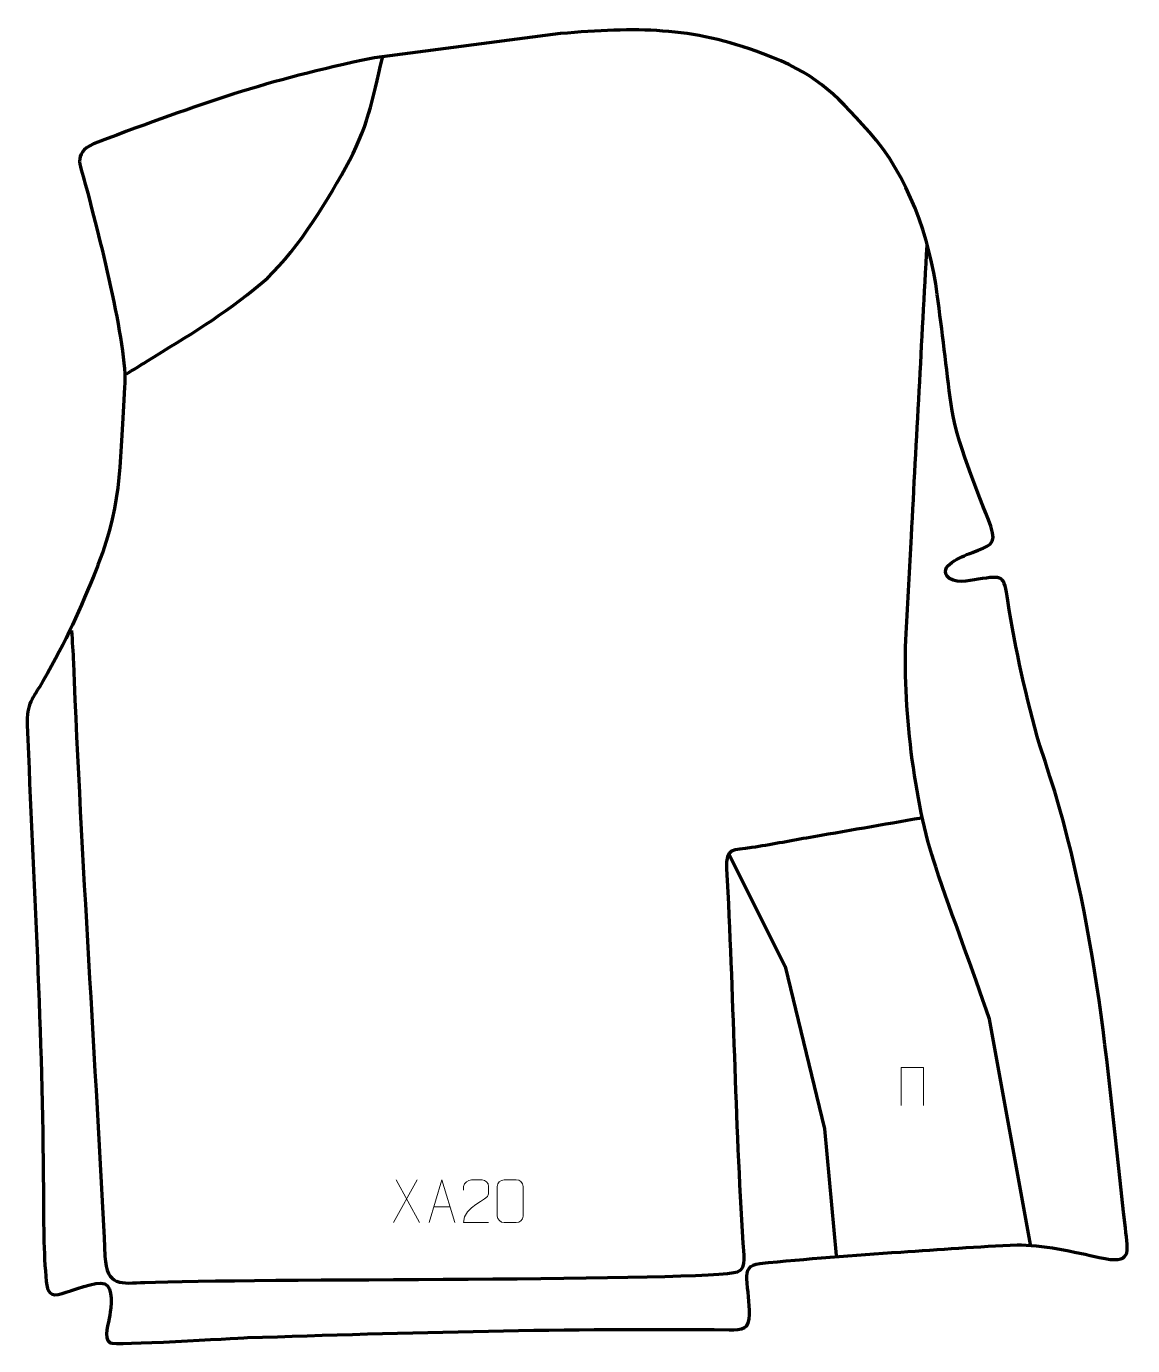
# Model space of a CAD drawing. Header units: millimetres. Extents: x -550 to 99, y -63 to 710.
import ezdxf

# ---------------------------------------------------------------- set-up
doc = ezdxf.new("R2010")
doc.units = ezdxf.units.MM
doc.header["$MEASUREMENT"] = 0
doc.layers.add('layer 1', color=7, linetype='Continuous')
doc.layers.add('layer 2', color=7, linetype='Continuous')

msp = doc.modelspace()

# ---------------------------------------------------------------- linework, layer by layer
at = {"layer": 'layer 1', "color": 142, "lineweight": 158}
for points, knots in [([(-491.0696, 506.6596), (-487.5593, 508.8427), (-482.926, 511.7557), (-479.4143, 513.9366), (-479.4143, 513.9366), (-454.4114, 529.4642), (-434.6692, 540.8163), (-411.9886, 559.8336), (-411.9886, 559.8336), (-393.3934, 575.3141), (-374.9458, 605.6496), (-362.7466, 627.3759), (-362.7466, 627.3759), (-349.6519, 650.697), (-346.9624, 666.9244), (-341.0509, 691.9344)], [0, 0, 0, 0, 0.2, 0.2, 0.2, 0.2, 0.4, 0.4, 0.4, 0.4, 0.6, 0.6, 0.6, 0.6, 1, 1, 1, 1]), ([(38.8066, -3.5418), (38.8066, -3.5418), (14.6633, 128.5611), (14.6633, 128.5611), (14.6633, 128.5611), (4.5647, 158.5979), (-6.7245, 187.7087), (-16.8231, 217.7454), (-16.8231, 217.7454), (-29.6799, 255.9858), (-36.3592, 313.3417), (-34.144, 354.5001), (-34.144, 354.5001), (-33.1195, 373.5382), (-32.095, 392.5763), (-31.0705, 411.6144), (-31.0705, 411.6144), (-28.0141, 468.4114), (-24.9578, 525.2083), (-21.9012, 582.0053), (-21.9012, 582.0053), (-21.9012, 582.0053), (-21.85, 582.9572), (-21.85, 582.9572)], [0, 0, 0, 0, 0.14285714, 0.14285714, 0.14285714, 0.14285714, 0.28571429, 0.28571429, 0.28571429, 0.28571429, 0.42857143, 0.42857143, 0.42857143, 0.42857143, 0.57142857, 0.57142857, 0.57142857, 0.57142857, 0.71428571, 0.71428571, 0.71428571, 0.71428571, 1, 1, 1, 1]), ([(-523.2433, 356.3275), (-522.9014, 349.9855), (-522.4739, 343.6474), (-522.2176, 337.3014), (-522.2176, 337.3014), (-517.5708, 222.2335), (-509.3458, 104.2129), (-503.7185, -10.3099), (-503.7185, -10.3099), (-502.8335, -28.3201), (-494.1092, -26.2692), (-480.2993, -25.6948), (-480.2993, -25.6948), (-421.4983, -23.249), (-149.7447, -25.0551), (-132.9, -19.4773), (-132.9, -19.4773), (-127.0531, -17.5412), (-129.4443, -7.7736), (-129.7464, -2.7389), (-129.7464, -2.7389), (-134.1325, 70.3531), (-135.295, 143.5339), (-139.1576, 216.6377), (-139.1576, 216.6377), (-139.8227, 229.2238), (-135.545, 227.7482), (-124.5045, 229.3477), (-124.5045, 229.3477), (-113.84, 230.8928), (-103.1109, 233.0406), (-92.4799, 234.8945), (-92.4799, 234.8945), (-69.9947, 238.7982), (-47.5094, 242.7019), (-25.0242, 246.6056)], [0, 0, 0, 0, 0.1, 0.1, 0.1, 0.1, 0.2, 0.2, 0.2, 0.2, 0.3, 0.3, 0.3, 0.3, 0.4, 0.4, 0.4, 0.4, 0.5, 0.5, 0.5, 0.5, 0.6, 0.6, 0.6, 0.6, 0.7, 0.7, 0.7, 0.7, 0.8, 0.8, 0.8, 0.8, 1, 1, 1, 1]), ([(-138.1001, 225.1849), (-138.1001, 225.1849), (-105.0606, 159.4254), (-105.0606, 159.4254), (-105.0606, 159.4254), (-105.0606, 159.4254), (-82.0419, 64.3554), (-82.0419, 64.3554), (-82.0419, 64.3554), (-82.0419, 64.3554), (-75.2124, -9.908), (-75.2124, -9.908)], [0, 0, 0, 0, 0.25, 0.25, 0.25, 0.25, 0.5, 0.5, 0.5, 0.5, 1, 1, 1, 1])]:
    msp.add_open_spline(points, degree=3, knots=knots, dxfattribs=at)
at = {"layer": 'layer 1', "color": 250, "lineweight": 9}
for points in [[(-320.8039, 34.3618), (-320.8039, 34.3618), (-334.5445, 9.466), (-334.5445, 9.466)], [(-333.0899, 34.3618), (-333.0899, 34.3618), (-319.3493, 9.4083), (-319.3493, 9.4083)], [(-310.9674, 18.6577), (-310.9674, 18.6577), (-301.4717, 18.6577), (-301.4717, 18.6577)]]:
    msp.add_open_spline(points, degree=3, dxfattribs=at)
for points, knots in [([(-313.69, 9.4083), (-313.69, 9.4083), (-306.319, 34.3618), (-306.319, 34.3618), (-306.319, 34.3618), (-306.319, 34.3618), (-298.7491, 9.4083), (-298.7491, 9.4083)], [0, 0, 0, 0, 0.33333333, 0.33333333, 0.33333333, 0.33333333, 1, 1, 1, 1]), ([(-278.8481, 9.3979), (-283.7625, 9.3982), (-288.6769, 9.3982), (-293.591, 9.3979), (-293.591, 9.3979), (-293.591, 19.3302), (-278.94, 21.9714), (-278.8481, 26.2817), (-278.8481, 26.2817), (-278.8484, 27.7058), (-278.8484, 29.1295), (-278.8481, 30.5528), (-278.8481, 30.5528), (-278.865, 32.6299), (-280.9878, 34.3547), (-282.6588, 34.372), (-282.6588, 34.372), (-284.732, 34.3716), (-286.8049, 34.3716), (-288.8773, 34.372), (-288.8773, 34.372), (-290.6994, 34.3885), (-293.5241, 32.5964), (-293.591, 30.5028), (-293.591, 30.5028), (-293.591, 30.5028), (-293.591, 28.448), (-293.591, 28.448)], [0, 0, 0, 0, 0.125, 0.125, 0.125, 0.125, 0.25, 0.25, 0.25, 0.25, 0.375, 0.375, 0.375, 0.375, 0.5, 0.5, 0.5, 0.5, 0.625, 0.625, 0.625, 0.625, 0.75, 0.75, 0.75, 0.75, 1, 1, 1, 1]), ([(-269.8003, 34.3843), (-267.4342, 34.3843), (-265.0677, 34.3843), (-262.7012, 34.3843), (-262.7012, 34.3843), (-260.7207, 34.4199), (-258.6947, 32.9256), (-258.6676, 30.4835), (-258.6676, 30.4835), (-258.668, 24.7261), (-258.668, 18.9683), (-258.6676, 13.2101), (-258.6676, 13.2101), (-258.8097, 10.8825), (-260.5161, 9.4002), (-262.7012, 9.3894), (-262.7012, 9.3894), (-265.0736, 9.3898), (-267.446, 9.3898), (-269.818, 9.3894), (-269.818, 9.3894), (-271.7765, 9.2838), (-273.7829, 11.1717), (-273.7715, 13.1927), (-273.7715, 13.1927), (-273.7711, 18.9733), (-273.7711, 24.7536), (-273.7715, 30.5334), (-273.7715, 30.5334), (-273.7672, 32.6754), (-271.9901, 34.3979), (-269.8003, 34.3843)], [0, 0, 0, 0, 0.11111111, 0.11111111, 0.11111111, 0.11111111, 0.22222222, 0.22222222, 0.22222222, 0.22222222, 0.33333333, 0.33333333, 0.33333333, 0.33333333, 0.44444444, 0.44444444, 0.44444444, 0.44444444, 0.55555556, 0.55555556, 0.55555556, 0.55555556, 0.66666667, 0.66666667, 0.66666667, 0.66666667, 0.77777778, 0.77777778, 0.77777778, 0.77777778, 1, 1, 1, 1])]:
    msp.add_open_spline(points, degree=3, knots=knots, dxfattribs=at)
at = {"layer": 'layer 2', "color": 242, "lineweight": 158}
msp.add_open_spline([(-345.8005, 691.9645), (-345.8005, 691.9645), (-236.7921, 706.1197), (-236.7921, 706.1197), (-236.7921, 706.1197), (-192.3724, 709.8629), (-160.4646, 710.3614), (-118.0363, 694.3428), (-118.0363, 694.3428), (-87.6041, 682.9208), (-77.3971, 672.6419), (-55.7021, 648.4053), (-55.7021, 648.4053), (-33.0126, 623.0577), (-20.3068, 586.4584), (-15.8913, 553.2694), (-15.8913, 553.2694), (-13.0355, 531.8019), (-10.6326, 510.3356), (-7.845, 488.8912), (-7.845, 488.8912), (-5.2503, 468.9328), (8.0315, 436.6792), (15.5016, 417.3783), (15.5016, 417.3783), (19.3151, 406.0354), (14.2381, 406.0366), (4.6892, 402.1153), (4.6892, 402.1153), (0.3133, 400.3184), (-14.5838, 395.3009), (-10.3461, 388.299), (-10.3461, 388.299), (-6.552, 383.2462), (2.7075, 385.4882), (8.0525, 386.3224), (8.0525, 386.3224), (22.9144, 388.6416), (23.128, 388.8778), (25.429, 373.8796), (25.429, 373.8796), (29.94, 344.4754), (36.2621, 317.5369), (44.1955, 288.8712), (44.1955, 288.8712), (77.7293, 192.119), (83.1231, 105.1384), (94.3216, 6.2205), (94.3216, 6.2205), (95.9896, -8.5131), (98.5837, -15.458), (79.0542, -11.0588), (79.0542, -11.0588), (65.4426, -7.9927), (44.0036, -3.2808), (30.952, -3.7452), (30.952, -3.7452), (8.4185, -4.5747), (-14.7993, -6.3554), (-37.3163, -7.9146), (-37.3163, -7.9146), (-64.8448, -9.822), (-92.4321, -11.8642), (-119.8937, -14.5681), (-119.8937, -14.5681), (-126.1811, -15.1872), (-127.7586, -18.8185), (-127.4383, -23.663), (-127.4383, -23.663), (-126.9783, -30.4044), (-126.142, -37.8326), (-125.9505, -44.4762), (-125.9505, -44.4762), (-125.704, -53.0267), (-130.2864, -53.4951), (-137.8327, -53.4185), (-137.8327, -53.4185), (-230.9141, -52.4739), (-327.1022, -54.975), (-420.1572, -58.0833), (-420.1572, -58.0833), (-427.9135, -58.3526), (-498.3099, -62.7465), (-500.7467, -61.1008), (-500.7467, -61.1008), (-504.789, -58.3708), (-501.5349, -49.2327), (-500.8586, -44.9763), (-500.8586, -44.9763), (-500.1419, -40.4652), (-498.5523, -28.7937), (-503.8298, -26.4753), (-503.8298, -26.4753), (-508.642, -24.7768), (-523.5891, -30.6695), (-528.8847, -32.2535), (-528.8847, -32.2535), (-535.6765, -34.2851), (-537.4047, -31.5612), (-538.0835, -25.1686), (-538.0835, -25.1686), (-539.7851, -9.1408), (-539.7496, 12.139), (-539.8095, 28.7502), (-539.8095, 28.7502), (-540.1342, 118.8233), (-545.7071, 210.0783), (-549.2633, 300.8928), (-549.2633, 300.8928), (-549.7639, 313.6762), (-546.0242, 316.3057), (-540.0344, 326.7295), (-540.0344, 326.7295), (-525.7336, 351.6216), (-518.8808, 367.0963), (-508.1505, 393.8775), (-508.1505, 393.8775), (-508.1505, 393.8775), (-507.7927, 394.7705), (-507.7927, 394.7705), (-507.7927, 394.7705), (-492.8217, 433.2665), (-495.3195, 458.1742), (-492.1693, 498.871), (-492.1693, 498.871), (-490.2992, 523.0262), (-508.3155, 592.1172), (-515.2656, 617.9239), (-515.2656, 617.9239), (-518.609, 630.338), (-523.0243, 636.884), (-507.8473, 642.5572), (-507.8473, 642.5572), (-447.3566, 665.1693), (-409.7972, 678.6968), (-346.738, 691.7701), (-346.738, 691.7701), (-346.738, 691.7701), (-345.8005, 691.9645), (-345.8005, 691.9645)], degree=3, knots=[0, 0, 0, 0, 0.02777778, 0.02777778, 0.02777778, 0.02777778, 0.05555556, 0.05555556, 0.05555556, 0.05555556, 0.08333333, 0.08333333, 0.08333333, 0.08333333, 0.11111111, 0.11111111, 0.11111111, 0.11111111, 0.13888889, 0.13888889, 0.13888889, 0.13888889, 0.16666667, 0.16666667, 0.16666667, 0.16666667, 0.19444444, 0.19444444, 0.19444444, 0.19444444, 0.22222222, 0.22222222, 0.22222222, 0.22222222, 0.25, 0.25, 0.25, 0.25, 0.27777778, 0.27777778, 0.27777778, 0.27777778, 0.30555556, 0.30555556, 0.30555556, 0.30555556, 0.33333333, 0.33333333, 0.33333333, 0.33333333, 0.36111111, 0.36111111, 0.36111111, 0.36111111, 0.38888889, 0.38888889, 0.38888889, 0.38888889, 0.41666667, 0.41666667, 0.41666667, 0.41666667, 0.44444444, 0.44444444, 0.44444444, 0.44444444, 0.47222222, 0.47222222, 0.47222222, 0.47222222, 0.5, 0.5, 0.5, 0.5, 0.52777778, 0.52777778, 0.52777778, 0.52777778, 0.55555556, 0.55555556, 0.55555556, 0.55555556, 0.58333333, 0.58333333, 0.58333333, 0.58333333, 0.61111111, 0.61111111, 0.61111111, 0.61111111, 0.63888889, 0.63888889, 0.63888889, 0.63888889, 0.66666667, 0.66666667, 0.66666667, 0.66666667, 0.69444444, 0.69444444, 0.69444444, 0.69444444, 0.72222222, 0.72222222, 0.72222222, 0.72222222, 0.75, 0.75, 0.75, 0.75, 0.77777778, 0.77777778, 0.77777778, 0.77777778, 0.80555556, 0.80555556, 0.80555556, 0.80555556, 0.83333333, 0.83333333, 0.83333333, 0.83333333, 0.86111111, 0.86111111, 0.86111111, 0.86111111, 0.88888889, 0.88888889, 0.88888889, 0.88888889, 0.91666667, 0.91666667, 0.91666667, 0.91666667, 0.94444444, 0.94444444, 0.94444444, 0.94444444, 1, 1, 1, 1], dxfattribs=at)
at = {"layer": 'layer 2', "color": 250, "lineweight": 9}
msp.add_open_spline([(-37.0975, 77.8748), (-37.0975, 77.8748), (-37.0975, 100.2251), (-37.0975, 100.2251), (-37.0975, 100.2251), (-37.0975, 100.2251), (-23.9792, 100.2251), (-23.9792, 100.2251), (-23.9792, 100.2251), (-23.9792, 100.2251), (-23.9792, 77.8748), (-23.9792, 77.8748)], degree=3, knots=[0, 0, 0, 0, 0.25, 0.25, 0.25, 0.25, 0.5, 0.5, 0.5, 0.5, 1, 1, 1, 1], dxfattribs=at)

doc.saveas('drawing.dxf')
